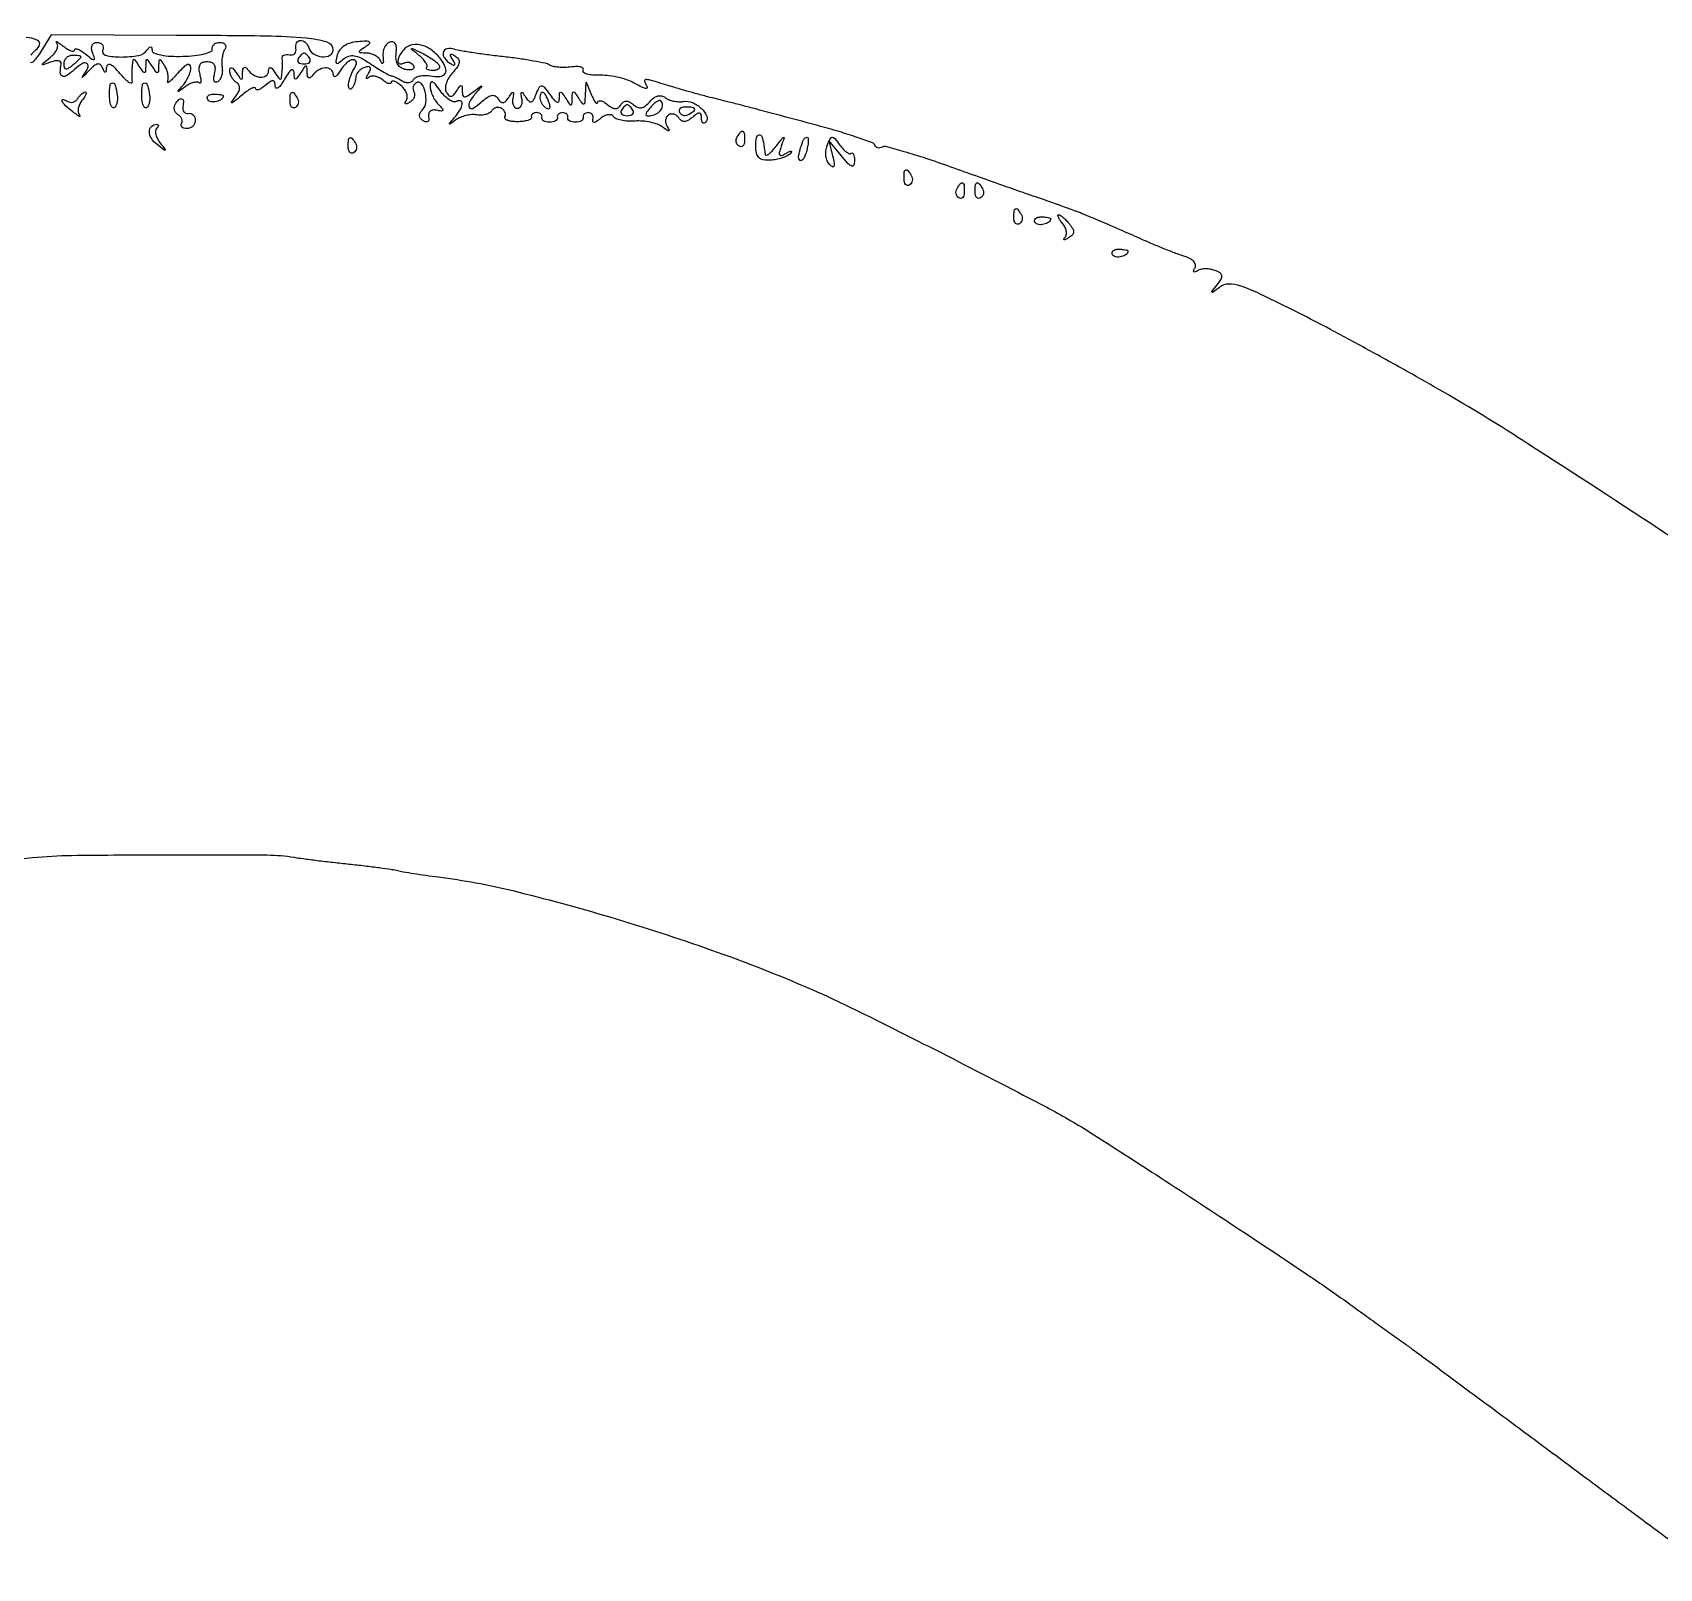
# Model space of a CAD drawing. Extents: x 153 to 7594, y 148 to 3762.
# Drawn here: x 3704.5 to 3956.2, y 2117.5 to 2355.2 of the extents above; entities that cross this region are included whole.
import ezdxf

# ---------------------------------------------------------------- set-up
doc = ezdxf.new("R2010")
doc.units = 0

msp = doc.modelspace()

# ---------------------------------------------------------------- linework, layer by layer
for points in [[(3704.306358, 2351.716624, -0.054573), (3704.629477, 2352.181594, -0.07536), (3705.016312, 2352.510081, 0.205704), (3705.592142, 2353.331388, 0.353548), (3705.232223, 2354.03308, 0.094959), (3703.51216, 2354.431912, 0.02775)], [(3957.575854, 2277.428327, 0.002293), (3935.860742, 2291.578564, 0.011462), (3923.473093, 2299.173703, 0.003902), (3917.887207, 2302.366669, 0.002668), (3911.495576, 2305.909598, 0.002689), (3905.298392, 2309.258445, 0.005436), (3900.375116, 2311.816418, 0.004903), (3894.466659, 2314.732725, 0.032934), (3891.433675, 2315.954166, 0.075449), (3889.539535, 2316.272275, 0.171582), (3888.182492, 2315.816418, -0.001833), (3887.129918, 2314.999065, -0.34198), (3887.000798, 2314.999379, -0.412321), (3886.986137, 2315.114032, -0.002013), (3887.775523, 2316.133217, 0.029155), (3888.394843, 2317.029315, 0.175861), (3888.504469, 2317.574897, 0.219773), (3888.229792, 2317.991832, 0.047332), (3887.435281, 2318.386461, 0.051125), (3886.73837, 2318.575027, 0.044069), (3885.981519, 2318.631141, 0.046293), (3885.279894, 2318.556066, 0.088847), (3884.755249, 2318.348736, -0.039384), (3884.373393, 2318.152432, -0.314138), (3884.190016, 2318.192022, -0.296913), (3884.156868, 2318.382649, -0.037141), (3884.360012, 2318.773495, 0.196703), (3884.438671, 2319.245508, 0.128004), (3884.181036, 2319.742875, 0.086745), (3883.597321, 2320.200759, 0.049012), (3882.764521, 2320.547156, -0.015756), (3881.610507, 2320.939519, -0.005017), (3879.917711, 2321.59469, -0.005002), (3878.045208, 2322.3629, -0.005556), (3876.25322, 2323.142679, 0.002536), (3873.192041, 2324.49679, 0.002336), (3870.03227, 2325.857858, 0.0018), (3867.229432, 2327.037786, 0.016709), (3866, 2327.502572, -0.006058), (3865.717181, 2327.602661, -0.001159), (3865.20625, 2327.79182, -0.001235), (3864.610942, 2328.015464, -0.001137), (3864, 2328.248295, 0.00542), (3863.223426, 2328.536654, 0.001719), (3862.059375, 2328.950077, 0.001716), (3860.758574, 2329.402028, 0.001909), (3859.5, 2329.829107, -0.003427), (3857.76506, 2330.423712, -0.000585), (3854.47303, 2331.581564, -0.000638), (3850.610038, 2332.950857, -0.000569), (3846.599678, 2334.383291, 0.006241), (3842.750018, 2335.709281, 0.009594), (3839.383072, 2336.750975, 0.004556), (3836.527471, 2337.546668, 0.206933), (3835.935088, 2337.459882, -0.09352), (3835.617807, 2337.337886, -0.110137), (3835.296797, 2337.350351, -0.115314), (3835.022336, 2337.495974, -0.110215), (3834.83541, 2337.750299, 0.20349), (3834.435466, 2338.126651, 0.005422), (3832.101652, 2338.959235, 0.010501), (3829.281796, 2339.865087, 0.006895), (3826, 2340.794716, 0.00011), (3819.394994, 2342.566148, 0.00077), (3816.175686, 2343.423486, 0.001548), (3814.020161, 2343.986838, 0.00189), (3812, 2344.5, -0.001155), (3808.987042, 2345.260637, -0.003968), (3807.036237, 2345.774442, -0.004724), (3805.274544, 2346.271339, -0.002221), (3803.006602, 2346.945167, 0.002182), (3800.073196, 2347.816959, 0.074819), (3799.358163, 2347.914193, 0.517131), (3799.188673, 2347.667551, 0.050326), (3799.564107, 2346.896273, -0.276099), (3799.567925, 2346.63827, -0.320647), (3799.348763, 2346.538753, -0.068344), (3798.745369, 2346.74598, -0.019264), (3797.873124, 2347.229096, 0.048703), (3796.736449, 2347.773985, 0.027383), (3795.270468, 2348.21933, 0.02709), (3793.726757, 2348.50983, 0.039543), (3792.345492, 2348.582823, -0.024755), (3791.170926, 2348.610136, -0.05142), (3790.269446, 2348.769989, -0.095042), (3789.764458, 2349.025084, -0.384156), (3789.707837, 2349.336288, 0.312534), (3789.692781, 2349.624131, 0.159487), (3789.378926, 2349.837195, 0.071733), (3788.73391, 2349.926032, 0.030566), (3787.862346, 2349.867142, -0.02748), (3786.884563, 2349.795015, -0.027102), (3785.900189, 2349.829979, -0.028154), (3785.044109, 2349.955853, -0.086181), (3784.5, 2350.169538, 0.084252), (3783.818899, 2350.440039, 0.007774), (3782.03125, 2350.79199, 0.00985), (3779.870883, 2351.138735, 0.00757), (3777.5, 2351.434976, -0.004915), (3775.074558, 2351.724966, -0.005527), (3772.748437, 2352.052484, -0.005091), (3770.776137, 2352.373034, -0.029536), (3769.75, 2352.61368, 0.116837), (3768.626098, 2352.677575, 0.290716), (3768.044719, 2352.144947, 0.231549), (3768.216828, 2351.258556, 0.092856), (3769.154508, 2350.404508, 0.029545), (3769.636773, 2350.144479, 0.388009), (3769.814475, 2350.20039, 0.255668), (3769.820325, 2350.433389, 0.019519), (3769.5, 2351, -0.018909), (3769.169781, 2351.58245, -0.286132), (3769.187432, 2351.804215, -0.362842), (3769.377878, 2351.850389, -0.023829), (3769.910634, 2351.555231, -0.106675), (3770.391534, 2351.092524, -0.192736), (3770.50446, 2350.566133, -0.11443), (3770.224903, 2349.899996, -0.027594), (3769.467181, 2348.963736, 0.05004), (3768.884629, 2348.174023, 0.058214), (3768.504984, 2347.322232, 0.067526), (3768.371998, 2346.538721, 0.147776), (3768.527039, 2345.956251, 0.062005), (3768.916421, 2345.472193, 0.22549), (3769.280449, 2345.349146, 0.183496), (3769.660258, 2345.547148, 0.040648), (3770.109687, 2346.143237, -0.010125), (3770.601284, 2346.885401, -0.250936), (3770.812778, 2346.993845, -0.386658), (3770.95225, 2346.862388, -0.01648), (3770.984687, 2346.127555, 0.057693), (3771.068748, 2345.466138, 0.337452), (3771.324717, 2345.259899, 0.155262), (3771.784391, 2345.392455, 0.01474), (3772.75, 2346.079327, -0.00151), (3773.804434, 2346.872215, -0.201569), (3773.957069, 2346.910203, -0.591085), (3773.984827, 2346.833979, -0.002446), (3773.25, 2346.001772, 0.036934), (3772.130127, 2344.542, 0.247013), (3772.045055, 2343.660634, 0.458041), (3772.622051, 2343.467085, 0.050085), (3773.900723, 2344.410155, -0.028665), (3774.836854, 2345.164461, -0.104136), (3775.532745, 2345.469744, -0.180062), (3776.076131, 2345.387387, -0.128322), (3776.525723, 2344.95838, 0.064065), (3776.919246, 2344.473264, 0.221911), (3777.2927, 2344.34761, 0.177736), (3777.68896, 2344.545903, 0.040228), (3778.166698, 2345.143237, -0.007226), (3778.676798, 2345.875186, -0.301314), (3778.847866, 2345.94004, -0.393496), (3778.937114, 2345.809045, -0.009002), (3778.798484, 2345, 0.063522), (3778.763412, 2344.424161, 0.092168), (3778.889022, 2343.931944, 0.117788), (3779.151149, 2343.599837, 0.160964), (3779.506787, 2343.470447, 0.167281), (3779.861374, 2343.580812, 0.125681), (3780.122557, 2343.898881, 0.095047), (3780.246256, 2344.387536, 0.061792), (3780.208302, 2344.970447, -0.009462), (3780.070691, 2345.774416, -0.368243), (3780.159495, 2345.917624, -0.323626), (3780.331189, 2345.861503, -0.008506), (3780.819139, 2345.166154, 0.046309), (3781.309832, 2344.568491, 0.279825), (3781.682715, 2344.475213, 0.201797), (3782.028219, 2344.765526, 0.026023), (3782.432257, 2345.666154, -0.019066), (3782.909437, 2346.770705, -0.302497), (3783.243671, 2346.969867, -0.214257), (3783.643721, 2346.765525, -0.010494), (3784.57142, 2345.55887, 0.016584), (3785.257242, 2344.688957, 0.134975), (3785.671146, 2344.404761, 0.411593), (3785.919969, 2344.524208, 0.083113), (3786.015313, 2345.05887, -0.018427), (3786.051771, 2345.826228, -0.407024), (3786.205915, 2345.959627, -0.228717), (3786.442832, 2345.827288, -0.009488), (3787, 2345, 0.007698), (3787.590222, 2344.116826, 0.246379), (3787.812916, 2344, 0.392993), (3787.959637, 2344.136384, 0.013145), (3788, 2345, -0.013145), (3788.040363, 2345.863616, -0.392993), (3788.187084, 2346, -0.246379), (3788.409778, 2345.883174, -0.007698), (3789, 2345, 0.017666), (3789.542271, 2344.222578, 0.356269), (3789.803173, 2344.158203, 0.264887), (3789.981367, 2344.412982, 0.012419), (3790.054972, 2345.5), (3790.140571, 2347.5), (3791, 2345.5, 0.01723), (3791.336108, 2344.786642, 0.053741), (3791.627618, 2344.343781, 0.234052), (3791.8131, 2344.260628, 0.379839), (3791.929715, 2344.372445, -0.256791), (3792.079378, 2344.599339, -0.172651), (3792.393827, 2344.644627, -0.085949), (3792.86423, 2344.461975, -0.037737), (3793.410972, 2344.073886, 0.040308), (3794.106163, 2343.585774, 0.124697), (3794.652727, 2343.426553, 0.170936), (3795.104448, 2343.567895, 0.09412), (3795.5, 2344, -0.086297), (3795.88533, 2344.434283, -0.165068), (3796.318977, 2344.590467, -0.131636), (3796.830116, 2344.46362, -0.046961), (3797.456349, 2344.036227, 0.073891), (3798.122007, 2343.632482, 0.145525), (3798.731688, 2343.565962, 0.126146), (3799.338211, 2343.845089, 0.048988), (3800, 2344.5, -0.057765), (3800.600214, 2345.073533, -0.096438), (3801.225707, 2345.379538, -0.117118), (3801.832363, 2345.39746, -0.116941), (3802.382679, 2345.140756, 0.072948), (3802.934529, 2344.822108, 0.041571), (3803.673016, 2344.597772, 0.040497), (3804.470969, 2344.49274, 0.052718), (3805.206312, 2344.533529, -0.144294), (3806.600581, 2344.357116, -0.085492), (3808.010719, 2343.427106, -0.106535), (3808.828525, 2342.244255, -0.303333), (3808.642501, 2341.309167, -0.13966), (3808.399206, 2341.173757, -0.260391), (3808.188735, 2341.234078, -0.147387), (3808.044547, 2341.504699, -0.049259), (3808, 2341.955778, 0.059914), (3807.930498, 2342.533712, 0.32251), (3807.703462, 2342.727858, 0.174504), (3807.310431, 2342.622454, 0.021298), (3806.589028, 2342.073886, -0.042246), (3805.909843, 2341.600925, -0.118701), (3805.358158, 2341.437769, -0.164411), (3804.903294, 2341.565939, -0.104543), (3804.519929, 2341.967754, 0.08771), (3804.196764, 2342.329924, 0.094542), (3803.776884, 2342.547854, 0.100092), (3803.326433, 2342.588828, 0.111652), (3802.91459, 2342.447214, 0.122321), (3802.607737, 2342.133153, 0.099298), (3802.453675, 2341.686878, 0.08988), (3802.476578, 2341.176176, 0.079204), (3802.675647, 2340.680902, -0.01994), (3802.977063, 2340.129657, -0.518375), (3802.908488, 2340.002921, -0.185666), (3802.662931, 2340.065311, -0.008233), (3801.941958, 2340.593668, 0.076156), (3801.192168, 2341.000243, 0.033639), (3800.105405, 2341.309929, 0.032308), (3798.886936, 2341.488798, 0.037437), (3797.714739, 2341.496213, -0.030977), (3796.607887, 2341.488932, -0.038193), (3795.584979, 2341.624437, -0.041942), (3794.773839, 2341.868159, -0.161764), (3794.375711, 2342.201104, 0.187575), (3794.049879, 2342.446948, 0.108786), (3793.553566, 2342.476175, 0.080601), (3792.956942, 2342.279285, 0.05333), (3792.354548, 2341.879286, -0.024311), (3791.763052, 2341.435099, -0.117595), (3791.372753, 2341.287572, -0.370871), (3791.193314, 2341.405912, -0.140049), (3791.193576, 2341.730727, 0.090085), (3791.23428, 2342.138842, 0.124422), (3791.116238, 2342.485901, 0.134878), (3790.857048, 2342.716569, 0.115282), (3790.5, 2342.8, 0.074427), (3790.132419, 2342.744979, 0.110785), (3789.850868, 2342.584583, 0.134774), (3789.699641, 2342.345693, 0.139804), (3789.694444, 2342.066667, -0.198787), (3789.657074, 2341.787919, -0.124247), (3789.423785, 2341.54875, -0.086137), (3789.017528, 2341.387067, -0.051775), (3788.5, 2341.333333, -0.051775), (3787.982472, 2341.387067, -0.086137), (3787.576215, 2341.54875, -0.124247), (3787.342926, 2341.787919, -0.198787), (3787.305556, 2342.066667, 0.139804), (3787.300359, 2342.345693, 0.134774), (3787.149132, 2342.584583, 0.110785), (3786.867581, 2342.744979, 0.074427), (3786.5, 2342.8, 0.074427), (3786.132419, 2342.744979, 0.110785), (3785.850868, 2342.584583, 0.134774), (3785.699641, 2342.345693, 0.139804), (3785.694444, 2342.066667, -0.198787), (3785.657074, 2341.787919, -0.124247), (3785.423785, 2341.54875, -0.086137), (3785.017528, 2341.387067, -0.051775), (3784.5, 2341.333333, -0.051775), (3783.982472, 2341.387067, -0.086137), (3783.576215, 2341.54875, -0.124247), (3783.342926, 2341.787919, -0.198787), (3783.305556, 2342.066667, 0.139804), (3783.300359, 2342.345693, 0.134774), (3783.149132, 2342.584583, 0.110785), (3782.867581, 2342.744979, 0.074427), (3782.5, 2342.8, 0.070607), (3782.13141, 2342.747689, 0.107073), (3781.847604, 2342.594375, 0.134098), (3781.693031, 2342.366271, 0.14733), (3781.683333, 2342.1, -0.318234), (3781.582333, 2341.83171, -0.071262), (3781.116994, 2341.605625, -0.049423), (3780.392925, 2341.450375, -0.02812), (3779.497923, 2341.4, -0.029466), (3778.620593, 2341.451747, -0.061685), (3777.957691, 2341.614702, -0.117503), (3777.606606, 2341.853961, -0.334791), (3777.580902, 2342.130902, 0.12872), (3777.680203, 2342.454734, 0.100721), (3777.621686, 2342.819065, 0.089084), (3777.413296, 2343.16852, 0.075595), (3777.08541, 2343.447214, 0.096882), (3776.680183, 2343.599933, 0.097412), (3776.248102, 2343.588281, 0.098436), (3775.8562, 2343.414485, 0.101237), (3775.565128, 2343.105379, -0.125673), (3775.218207, 2342.770869, -0.061575), (3774.647501, 2342.533498, -0.055287), (3773.956403, 2342.421471, -0.052711), (3773.246029, 2342.460642, 0.061066), (3772.467869, 2342.49056, 0.038876), (3771.572271, 2342.344867, 0.038669), (3770.702172, 2342.060117, 0.056941), (3770, 2341.669803, -0.002329), (3769.126219, 2341.050689, -0.402878), (3769.022576, 2341.066798, -0.356568), (3769.026458, 2341.179607, -0.002202), (3769.75, 2341.998228, 0.046846), (3770.607587, 2343.163129, 0.104494), (3770.96529, 2344.198153, 0.361998), (3770.694691, 2344.620203, 0.218269), (3770.068422, 2344.542287, -0.217979), (3769.597987, 2344.483495, -0.070669), (3768.949771, 2344.793442, -0.055219), (3768.237185, 2345.390544, -0.03802), (3767.568422, 2346.205776, 0.015863), (3766.83292, 2347.18801, 0.11746), (3766.375229, 2347.545055, 0.42084), (3766.10686, 2347.441568, 0.101867), (3766, 2346.922506, 0.066722), (3766.090551, 2346.246955, 0.038568), (3766.367188, 2345.473754, 0.037823), (3766.771494, 2344.727118, 0.051293), (3767.25, 2344.128571, -0.012879), (3767.88722, 2343.446128, -0.250743), (3767.951957, 2343.174581, -0.377047), (3767.763267, 2343.0476, -0.020581), (3767, 2343.178571, 0.085269), (3766.447433, 2343.201221, 0.140103), (3766.02082, 2343.017042, 0.15774), (3765.787836, 2342.655109, 0.116429), (3765.774777, 2342.17567, -0.071991), (3765.803389, 2341.706017, -0.21245), (3765.651421, 2341.428871, -0.225219), (3765.35228, 2341.365889, -0.079678), (3764.937644, 2341.538538, -0.081357), (3764.526812, 2341.895919, -0.15319), (3764.361879, 2342.298889, -0.146461), (3764.453597, 2342.736973, -0.072166), (3764.797196, 2343.197196, 0.172416), (3765.348747, 2344.356934, 0.07982), (3765.252632, 2346.04569, 0.112609), (3764.672434, 2347.276734, 0.382027), (3763.869998, 2347.419654, 0.09441), (3763.566027, 2347.141077, 0.096736), (3763.38898, 2346.772517, 0.098956), (3763.365823, 2346.371519, 0.103868), (3763.5, 2346, -0.1348), (3763.61287, 2345.615586, -0.100411), (3763.532237, 2345.178792, -0.087027), (3763.269227, 2344.755827, -0.071947), (3762.861803, 2344.41459, -0.029011), (3762.41742, 2344.174373, -0.249931), (3762.199646, 2344.185765, -0.367601), (3762.143395, 2344.353168, -0.043329), (3762.334481, 2344.732185, 0.145139), (3762.467894, 2345.223187, 0.08334), (3762.351561, 2345.830535, 0.071016), (3762.010384, 2346.459025, 0.059806), (3761.48899, 2347.009138, 0.028176), (3760.916847, 2347.431918, 0.065495), (3760.437391, 2347.663076, 0.146392), (3760.131479, 2347.671559, 0.339121), (3760, 2347.5, -0.301415), (3759.880088, 2347.319157, -0.168576), (3759.605785, 2347.301091, -0.074889), (3759.173696, 2347.492883, -0.03138), (3758.657991, 2347.868879, 0.059816), (3758.083858, 2348.239506, 0.070874), (3757.469816, 2348.437715, 0.083091), (3756.911524, 2348.440463, 0.144798), (3756.497665, 2348.241324, -0.063346), (3756.249121, 2348.067778, -0.554247), (3756.154589, 2348.12306, -0.123116), (3756.211115, 2348.381203, -0.016158), (3756.47887, 2348.879732, 0.035636), (3756.775941, 2349.488563, 0.243219), (3756.745417, 2349.810724, 0.291806), (3756.47809, 2349.933751, 0.046338), (3755.889196, 2349.796399, 0.065271), (3755.35809, 2349.538463, 0.064196), (3754.908076, 2349.15113, 0.069768), (3754.603481, 2348.698746, 0.113807), (3754.5, 2348.25, -0.053216), (3754.450446, 2347.785724, -0.038486), (3754.301729, 2347.286625, -0.039107), (3754.083644, 2346.82898, -0.065725), (3753.825035, 2346.491702, -0.511022), (3753.472504, 2346.548396, -0.156864), (3753.372546, 2347.186865, -0.051402), (3753.722048, 2348.508078, -0.049309), (3754.337137, 2349.75, 0.058329), (3754.564359, 2350.230314, 0.127203), (3754.593581, 2350.633808, 0.193374), (3754.4277, 2350.896765, 0.157786), (3754.108707, 2351, 0.130902), (3753.649649, 2350.877721, 0.047824), (3753.096456, 2350.485938, 0.043342), (3752.544688, 2349.919599, 0.039602), (3752.080099, 2349.25, -0.02869), (3751.681358, 2348.64769, -0.121624), (3751.349453, 2348.375652, -0.368599), (3751.132978, 2348.433647, -0.145621), (3751.030409, 2348.75, 0.230007), (3750.656941, 2349.473585, 0.181606), (3749.800159, 2349.722628, 0.120795), (3748.693296, 2349.359698, 0.095261), (3747.765313, 2348.5, -0.076871), (3747.468752, 2348.204429, -0.311803), (3747.227256, 2348.1982, -0.203795), (3747.057284, 2348.452056, -0.0419), (3747, 2349, 0.013145), (3746.959637, 2349.863616, 0.392993), (3746.812916, 2350, 0.246379), (3746.590222, 2349.883174, 0.007698), (3746, 2349, -0.007991), (3745.410266, 2348.118672, -0.246069), (3745.18373, 2348, -0.38858), (3745.032555, 2348.138381, -0.013622), (3744.979877, 2349, 0.172813), (3744.833228, 2349.3714, 0.378327), (3744.552767, 2349.407814, 0.094636), (3744.09763, 2348.95489, 0.019955), (3743.5, 2348, -0.022629), (3742.946154, 2347.125499, -0.076365), (3742.480268, 2346.637531, -0.297022), (3742.192964, 2346.614883, -0.267683), (3742.035435, 2346.872445, 0.052204), (3741.950536, 2347.521194, 0.324045), (3741.710436, 2347.727408, 0.177006), (3741.300073, 2347.614941, 0.018713), (3740.5, 2347, -0.029225), (3739.923608, 2346.575944, -0.068547), (3739.440625, 2346.349168, -0.154009), (3739.133145, 2346.350249, -0.326309), (3739, 2346.532543, 0.463818), (3738.825717, 2346.680004, 0.075467), (3738.344125, 2346.522014, 0.040675), (3737.624821, 2346.082046, 0.019025), (3736.767233, 2345.404988, -0.004455), (3735.70333, 2344.513527, -0.109805), (3735.362954, 2344.340716, -0.693135), (3735.292003, 2344.442307, -0.01363), (3735.815791, 2345.160972, 0.038663), (3736.324243, 2345.937394, 0.100848), (3736.521485, 2346.571686, 0.150387), (3736.420147, 2347.076605, 0.130894), (3736.048558, 2347.469989, -0.072758), (3735.648556, 2347.806111, -0.053754), (3735.312512, 2348.277522, -0.054125), (3735.086986, 2348.805419, -0.077268), (3735.015313, 2349.309017, -0.102799), (3735.095709, 2349.672401, -0.37991), (3735.292684, 2349.760849, -0.147021), (3735.597454, 2349.554112, -0.027275), (3736, 2349, 0.007698), (3736.590222, 2348.116826, 0.246379), (3736.812916, 2348, 0.392993), (3736.959637, 2348.136384, 0.013145), (3737, 2349, -0.0419), (3737.057284, 2349.547944, -0.203795), (3737.227256, 2349.8018, -0.311803), (3737.468752, 2349.795571, -0.076871), (3737.765313, 2349.5, 0.095174), (3738.692869, 2348.640403, 0.120793), (3739.798933, 2348.277308, 0.183127), (3740.650251, 2348.527156, 0.231728), (3741.015313, 2349.25, -0.066727), (3741.081977, 2349.704915, -0.405416), (3741.269141, 2349.8125, -0.167501), (3741.559769, 2349.621859, -0.021149), (3742, 2349, 0.009243), (3742.58795, 2348.126081, 0.244741), (3742.830101, 2348, 0.370608), (3743.000119, 2348.146085, 0.015555), (3743.103108, 2349, 0.010742), (3743.145611, 2349.629294, 0.009787), (3743.162772, 2350.279688, 0.009846), (3743.155273, 2350.861565, 0.031016), (3743.118421, 2351.25, -0.186554), (3743.175376, 2351.514278, -0.14439), (3743.401974, 2351.70625, -0.098306), (3743.780035, 2351.790824, -0.05543), (3744.25, 2351.75, 0.100253), (3744.707348, 2351.751118, 0.14682), (3745.059375, 2351.940625, 0.14682), (3745.248882, 2352.292652, 0.100253), (3745.25, 2352.75, -0.160533), (3745.35261, 2353.594194, -0.278694), (3745.921148, 2353.973134, -0.206011), (3746.688569, 2353.68249, -0.12075), (3747.220876, 2352.837373, 0.177918), (3747.970154, 2351.899161, 0.112556), (3749.313998, 2351.452967, 0.142244), (3750.512606, 2351.678745, 0.282694), (3751, 2352.471907, 0.332718), (3750.089597, 2353.688583, 0.048004), (3746.848223, 2354.312217, 0.020275), (3740.635255, 2354.645529, 0.002378), (3726.760103, 2354.760637), (3707.359664, 2354.829307), (3705.706441, 2352.164654, -0.019259), (3705.067839, 2351.218715, -0.054642), (3704.531036, 2350.632593, -0.189853), (3704.201844, 2350.514337, -0.398861)], [(3702.579398, 2227.316138, 0.000727), (3704.5, 2227.521287, -0.024411), (3710.520106, 2227.877209, -0.00225), (3725.469231, 2227.963038, -0.001605), (3740.819067, 2227.932801, -0.040527), (3745, 2227.571551, 0.008966), (3746.346856, 2227.369003, 0.002309), (3748.528125, 2227.091109, 0.002349), (3751.019531, 2226.797264, 0.002388), (3753.5, 2226.528514, -0.003496), (3755.907189, 2226.262304, -0.004141), (3758.178125, 2225.975989, -0.003619), (3760.089928, 2225.70475, -0.026189), (3761, 2225.519759, 0.020547), (3761.865164, 2225.333713, 0.003787), (3763.475502, 2225.068627, 0.00406), (3765.365194, 2224.78794, 0.003687), (3767.320859, 2224.528358, -0.028812), (3778.792974, 2222.414754, -0.012451), (3793.793469, 2218.348651, -0.012293), (3809.544485, 2213.230333, -0.016204), (3823.616069, 2207.753412, -0.014072), (3832.248871, 2203.776185, -0.003069), (3846.881821, 2196.416528, -0.002657), (3861.4168, 2188.896391, -0.020844), (3868, 2185.08809, -0.002539), (3879.067755, 2177.975068, -0.001882), (3891.23194, 2170.004529, -0.001637), (3902.240197, 2162.680143, -0.00935), (3908, 2158.662504, 0.000472), (3910.635204, 2156.753934, 0.000527), (3913.178125, 2154.919931, 0.000484), (3915.347937, 2153.361683, 0.002801), (3916.5, 2152.545751, -0.006305), (3917.913683, 2151.529576, -0.000202), (3923.571635, 2147.349814, -0.000391), (3930.238646, 2142.41239, -0.000271), (3937.76514, 2136.823017, 0.000144), (3945.442141, 2131.118838, 0.000179), (3952.574979, 2125.826136, 0.000145), (3958.565927, 2121.386758, 0.001383)]]:
    msp.add_lwpolyline(points, format="xyb")
for points in [[(3711, 2352.5, -0.378294), (3711.144632, 2352.663806, -0.120646), (3711.495624, 2352.622923, -0.056557), (3712.039037, 2352.347515, -0.025206), (3712.687231, 2351.872445, 0.006885), (3713.677305, 2351.089492, 0.214591), (3713.974129, 2351.019189, 0.446034), (3714.082856, 2351.199963, 0.015033), (3713.782572, 2352.083333, -0.065089), (3713.634599, 2352.72179, -0.131548), (3713.718183, 2353.227361, -0.166753), (3714.020674, 2353.548243, -0.121702), (3714.5, 2353.666667, -0.095115), (3714.965234, 2353.577358, -0.139416), (3715.293425, 2353.324554, -0.145448), (3715.43102, 2352.945871, -0.106919), (3715.362405, 2352.502028, 0.45909), (3715.810468, 2351.67076, 0.053869), (3718.190367, 2351.412681, 0.045235), (3720.88639, 2351.656048, 0.191549), (3722.234687, 2352.499386, -0.031633), (3722.561777, 2352.890427, -0.223985), (3722.786438, 2352.977635, -0.329553), (3722.935708, 2352.850081, -0.053166), (3722.984687, 2352.446483, 0.307995), (3723.275508, 2352.032224, 0.042151), (3724.346538, 2351.727826, 0.035291), (3725.870483, 2351.540817, 0.01941), (3727.75, 2351.516881, 0.020222), (3729.557221, 2351.637275, 0.034413), (3731.047569, 2351.901946, 0.039874), (3732.09266, 2352.25323, 0.352747), (3732.305556, 2352.653731, -0.142672), (3732.341821, 2353.039321, -0.124382), (3732.579613, 2353.369117, -0.102574), (3732.990914, 2353.590708, -0.072561), (3733.511567, 2353.666667, -0.08375), (3733.995313, 2353.585067, -0.164043), (3734.300579, 2353.348437, -0.182724), (3734.381139, 2352.996034, -0.106527), (3734.23097, 2352.583333, 0.068366), (3733.989274, 2352.048887, 0.035156), (3733.830138, 2351.33019, 0.034145), (3733.768425, 2350.554191, 0.043501), (3733.822808, 2349.83859, -0.056943), (3733.856143, 2349.159334, -0.057385), (3733.735127, 2348.491915, -0.063102), (3733.486458, 2347.935154, -0.118331), (3733.141109, 2347.58721, -0.185441), (3732.823187, 2347.527103, -0.262418), (3732.606461, 2347.707116, -0.116782), (3732.545913, 2348.163499, -0.038811), (3732.666306, 2348.831953, 0.059345), (3732.778031, 2349.640993, 0.147283), (3732.617983, 2350.210888, 0.168855), (3732.190182, 2350.549811, 0.084057), (3731.5, 2350.666667, 0.084414), (3730.796558, 2350.547054, 0.176965), (3730.373556, 2350.199949, 0.146101), (3730.226231, 2349.606116, 0.05225), (3730.3592, 2348.73442, -0.019422), (3730.514763, 2348.028626, -0.060402), (3730.542681, 2347.543153, -0.242717), (3730.4409, 2347.373139, -0.348271), (3730.274256, 2347.392411, 0.199441), (3729.933621, 2347.5331, 0.066975), (3729.389748, 2347.458794, 0.054133), (3728.744795, 2347.202914, 0.03934), (3728.092009, 2346.789552, -0.001633), (3727.144363, 2346.084182, -0.305081), (3727.028545, 2346.079039, -0.465712), (3727.015055, 2346.167544, -0.001951), (3727.75, 2346.998228, 0.043278), (3728.22846, 2347.638541, 0.034265), (3728.632812, 2348.402647, 0.035326), (3728.910601, 2349.16937, 0.069354), (3729, 2349.810784, 0.215318), (3728.827071, 2350.193731, 0.296129), (3728.46374, 2350.247407, 0.085888), (3727.828536, 2349.812388, 0.019405), (3726.923812, 2348.860784, -0.008884), (3726.155893, 2348.018269, -0.029046), (3725.607377, 2347.501256, -0.204008), (3725.415775, 2347.442977, -0.519573), (3725.357829, 2347.547746, 0.102305), (3725.48681, 2348.054448, 0.051877), (3725.448292, 2348.714316, 0.04845), (3725.262924, 2349.414532, 0.052155), (3724.94933, 2350.047746, 0.009021), (3724.405538, 2350.873974, 0.260919), (3724.186243, 2350.98268, 0.377918), (3724.040218, 2350.840259, 0.013707), (3724, 2350, -0.013145), (3723.959637, 2349.136384, -0.392993), (3723.812916, 2349, -0.246379), (3723.590222, 2349.116826, -0.007698), (3723, 2350, 0.007698), (3722.409778, 2350.883174, 0.246379), (3722.187084, 2351, 0.392993), (3722.040363, 2350.863616, 0.013145), (3722, 2350, -0.013145), (3721.959637, 2349.136384, -0.392993), (3721.812916, 2349, -0.246379), (3721.590222, 2349.116826, -0.007698), (3721, 2350, 0.009243), (3720.41205, 2350.873919, 0.244741), (3720.169899, 2351, 0.370608), (3719.999881, 2350.853915, 0.015555), (3719.896892, 2350, 0.012454), (3719.855384, 2349.352481, 0.009685), (3719.841454, 2348.646875, 0.009814), (3719.854139, 2347.988247, 0.023292), (3719.895965, 2347.5, -0.484265), (3719.752726, 2347.352258, -0.132021), (3719.398035, 2347.48723, -0.043135), (3718.780637, 2348.020433, -0.016461), (3718.014386, 2348.860784, 0.021396), (3717.150696, 2349.789429, 0.083489), (3716.511265, 2350.23848, 0.262726), (3716.123725, 2350.212014, 0.236999), (3715.921053, 2349.860784, -0.013067), (3715.865185, 2349.197911, -0.332138), (3715.748514, 2349.073065, -0.340293), (3715.598745, 2349.150679, -0.013355), (3715.335861, 2349.755576, 0.119937), (3714.99982, 2350.224303, 0.24092), (3714.568801, 2350.328521, 0.120778), (3713.990276, 2350.030284, 0.025389), (3713.164808, 2349.234421, -0.00399), (3712.562971, 2348.602309, -0.019992), (3712.20935, 2348.264881, -0.761598), (3712.175444, 2348.287084, -0.086934), (3712.25, 2348.428845, 0.046782), (3713.061505, 2349.711468, 0.346136), (3712.929978, 2350.374464, 0.326828), (3712.232792, 2350.428065, 0.045162), (3711, 2349.5, -0.031443), (3709.794093, 2348.539307, -0.257343), (3709.118897, 2348.467413, -0.30782), (3708.782025, 2348.986231, -0.039828), (3708.922473, 2350.372681, 0.255533), (3708.830745, 2350.649674, 0.151155), (3708.508914, 2350.805379, 0.082397), (3707.96667, 2350.797869, 0.039413), (3707.290894, 2350.620227, -0.003035), (3706.116522, 2350.218278, -0.488287), (3706.01636, 2350.284586, -0.249693), (3706.086319, 2350.444752, -0.001931), (3707.234456, 2351.346423, 0.049852), (3707.844081, 2351.927577, 0.071714), (3708.24367, 2352.555821, 0.094055), (3708.38189, 2353.131202, 0.189823), (3708.234456, 2353.565909, -0.145682), (3708.160403, 2353.734979, -0.588885), (3708.229809, 2353.785573, -0.045463), (3708.614819, 2353.562368, -0.009261), (3709.25, 2353.094588, 0.025486), (3709.922177, 2352.632421, 0.056019), (3710.485938, 2352.367393, 0.115206), (3710.852148, 2352.331343, 0.376266)], [(3751.639588, 2351.729783, 0.015856), (3751.417969, 2350.757326, 0.293487), (3751.529343, 2350.477329, 0.321244), (3751.817512, 2350.477441, 0.01767), (3752.573668, 2351.061139, -0.089108), (3753.412478, 2351.535832, -0.124578), (3754.266887, 2351.612379, -0.083803), (3755.29757, 2351.264243, -0.02412), (3756.744994, 2350.394281, 0.006816), (3757.836735, 2349.685567, 0.00939), (3758.837592, 2349.081025, 0.006503), (3759.686525, 2348.604395, 0.104417), (3760, 2348.510678, -0.073575), (3760.266432, 2348.44849, -0.016071), (3760.700015, 2348.260901, -0.016408), (3761.192118, 2348.008893, -0.015086), (3761.680902, 2347.718375, 0.078891), (3762.176532, 2347.503559, 0.091787), (3762.688263, 2347.468468, 0.102221), (3763.135878, 2347.615974, 0.124425), (3763.45193, 2347.922221, -0.137752), (3763.820107, 2348.26073, -0.061748), (3764.443853, 2348.485817, -0.054416), (3765.207283, 2348.573425, -0.048985), (3766, 2348.5, 0.061528), (3767.527178, 2348.396985, 0.239931), (3768.320895, 2348.858322, 0.245202), (3768.404602, 2349.761526, 0.063641), (3767.661324, 2351.073, 0.069355), (3766.318897, 2352.426712, 0.090695), (3764.768055, 2353.214876, 0.111536), (3763.287827, 2353.314424, 0.158916), (3762.121855, 2352.721855, 0.059181), (3761.339205, 2351.72822, 0.116732), (3761.028203, 2350.778739, 0.35826), (3761.309244, 2350.371365, 0.211166), (3761.930902, 2350.457295, -0.098778), (3762.329977, 2350.605987, -0.097883), (3762.756923, 2350.590866, -0.098006), (3763.145583, 2350.414527, -0.0993), (3763.435665, 2350.104097, -0.180909), (3763.500281, 2349.778021, -0.230864), (3763.325493, 2349.531156, -0.120136), (3762.888842, 2349.414155, -0.045533), (3762.254763, 2349.457548, -0.093816), (3761.513819, 2349.725009, -0.12459), (3761.007141, 2350.227655, -0.107239), (3760.753332, 2350.97393, -0.057058), (3760.753162, 2351.954151, 0.039309), (3760.785659, 2352.87586, 0.117882), (3760.613895, 2353.477676, 0.203892), (3760.25796, 2353.751549, 0.148553), (3759.753162, 2353.730644, 0.127718), (3759.290856, 2353.420837, 0.077653), (3758.933007, 2352.864188, 0.069143), (3758.730088, 2352.153921, 0.064134), (3758.720904, 2351.396256, -0.015871), (3758.777925, 2350.720912, -0.132948), (3758.71411, 2350.424213, -0.556065), (3758.58296, 2350.413749, -0.054578), (3758.387571, 2350.75, 0.097021), (3758.052018, 2351.229305, 0.062259), (3757.506557, 2351.637311, 0.059389), (3756.845259, 2351.916299, 0.067954), (3756.166667, 2352.015313, -0.012269), (3755.225233, 2352.047073, -0.349739), (3755.055817, 2352.199036, -0.288047), (3755.15196, 2352.430203, -0.009866), (3756, 2353.005429, 0.03621), (3756.631576, 2353.484232, 0.496982), (3756.613601, 2353.730974, 0.154188), (3756.17156, 2353.853145, 0.009774), (3754.810913, 2353.77705, 0.052413), (3753.664613, 2353.568286, 0.072217), (3752.714134, 2353.133457, 0.08303), (3752.024826, 2352.505415, 0.102965)], [(3709.333333, 2350.34921, 0.058985), (3709.401645, 2349.772162, 0.303392), (3709.626364, 2349.564488, 0.188172), (3710.007779, 2349.64783, 0.026407), (3710.666667, 2350.138321, 0.008736), (3711.177569, 2350.577629, 0.012937), (3711.608333, 2350.981783, 0.008084), (3711.950038, 2351.330516, 0.192074), (3712, 2351.455778, 0.344914), (3711.935135, 2351.538622, 0.021349), (3711.608333, 2351.604718, 0.024357), (3711.177816, 2351.651466, 0.014866), (3710.666667, 2351.666667, 0.097821), (3710.157792, 2351.566148, 0.09765), (3709.725, 2351.279664, 0.098226), (3709.435182, 2350.851978, 0.100269)], [(3745.603006, 2351.166667, 0.156081), (3745.524383, 2350.850742, 0.191391), (3745.654049, 2350.578125, 0.128073), (3745.996371, 2350.393832, 0.059847), (3746.5, 2350.333333, 0.059847), (3747.003629, 2350.393832, 0.128073), (3747.345951, 2350.578125, 0.191391), (3747.475617, 2350.850742, 0.156081), (3747.396994, 2351.166667, 0.030643), (3747.17176, 2351.485629, 0.036533), (3746.921053, 2351.755208, 0.039602), (3746.681431, 2351.94484, 0.148655), (3746.5, 2352, 0.148655), (3746.318569, 2351.94484, 0.039602), (3746.078947, 2351.755208, 0.036533), (3745.82824, 2351.485629, 0.030643)], [(3767.400318, 2350.161289, -0.164212), (3767.473125, 2349.847589, -0.190633), (3767.334006, 2349.576545, -0.123348), (3766.977014, 2349.393232, -0.057295), (3766.456011, 2349.333333, -0.031618), (3765.929261, 2349.366677, -0.08423), (3765.570012, 2349.475642, -0.211192), (3765.437106, 2349.63603, -0.271679), (3765.484456, 2349.81779, 0.28729), (3765.549736, 2350.10185, 0.062851), (3765.317107, 2350.572375, 0.047448), (3764.864081, 2351.133141, 0.028994), (3764.234456, 2351.706289, -0.001825), (3763.133112, 2352.604502, -0.486828), (3763.135589, 2352.711615, -0.278429), (3763.284513, 2352.726326, -0.001393), (3764.694306, 2352.049789, -0.019345), (3765.571856, 2351.582957, -0.020435), (3766.394349, 2351.057568, -0.020563), (3767.062691, 2350.549038, -0.081598)], [(3717.606544, 2345.475026, -0.047943), (3717.636208, 2344.881248, -0.052156), (3717.549779, 2344.30983, -0.05859), (3717.367916, 2343.842856, -0.132975), (3717.110933, 2343.568561, -0.346982), (3716.841317, 2343.599538, -0.110677), (3716.608837, 2343.963858, -0.058735), (3716.45033, 2344.64025, -0.028221), (3716.4, 2345.531256, -0.027362), (3716.48427, 2347.070004, -0.395923), (3716.863987, 2347.39467, -0.330768), (3717.295263, 2347.04201, -0.02519)], [(3722.606544, 2345.475026, -0.047943), (3722.636208, 2344.881248, -0.052156), (3722.549779, 2344.30983, -0.05859), (3722.367916, 2343.842856, -0.132975), (3722.110933, 2343.568561, -0.346982), (3721.841317, 2343.599538, -0.110677), (3721.608837, 2343.963858, -0.058735), (3721.45033, 2344.64025, -0.028221), (3721.4, 2345.531256, -0.027362), (3721.48427, 2347.070004, -0.395923), (3721.863987, 2347.39467, -0.330768), (3722.295263, 2347.04201, -0.02519)], [(3712.131121, 2344.657991, 0.06157), (3711.760604, 2344.079601, 0.070194), (3711.562285, 2343.453159, 0.080802), (3711.559294, 2342.87631, 0.137558), (3711.758676, 2342.440958, -0.139903), (3711.836939, 2342.267973, -0.595759), (3711.768174, 2342.216445, -0.046197), (3711.385057, 2342.437763, -0.009281), (3710.75, 2342.905412, -0.024495), (3709.61205, 2343.868326, -0.089154), (3709.047634, 2344.623703, -0.632866), (3709.213773, 2344.835748, -0.083014), (3709.930902, 2344.542705, 0.108373), (3710.334197, 2344.401101, 0.099685), (3710.77286, 2344.434921, 0.095498), (3711.179369, 2344.639411, 0.090427), (3711.489919, 2344.983688, -0.036876), (3711.771863, 2345.372589, -0.040919), (3712.099032, 2345.701458, -0.044908), (3712.421432, 2345.929895, -0.132438), (3712.681462, 2346, -0.400071), (3712.800509, 2345.886594, -0.109863), (3712.752213, 2345.605785, -0.052393), (3712.519517, 2345.173553, -0.023547)], [(3727.75, 2343.75, 0.084366), (3727.736551, 2343.287357, 0.133031), (3727.891667, 2342.924306, 0.151337), (3728.190626, 2342.718848, 0.120406), (3728.583333, 2342.694444, -0.120103), (3728.996109, 2342.669041, -0.121815), (3729.348437, 2342.456424, -0.110684), (3729.584375, 2342.084186, -0.086328), (3729.666667, 2341.611111, -0.099963), (3729.568192, 2341.123479, -0.098157), (3729.287922, 2340.708681, -0.097724), (3728.869403, 2340.430839, -0.098121), (3728.377322, 2340.333333, -0.060154), (3727.917628, 2340.388839, -0.128628), (3727.605467, 2340.557827, -0.191445), (3727.487637, 2340.807819, -0.155157), (3727.560301, 2341.097568, 0.134088), (3727.660831, 2341.438191, 0.10046), (3727.590546, 2341.82478, 0.087269), (3727.359121, 2342.198717, 0.072359), (3727, 2342.5, -0.088941), (3726.649431, 2342.814355, -0.094986), (3726.439712, 2343.224179, -0.099917), (3726.402413, 2343.665018, -0.110145), (3726.542705, 2344.069098, -0.046247), (3727.11306, 2344.825623, -0.279658), (3727.564617, 2344.958892, -0.334634), (3727.827477, 2344.624745, -0.054582)], [(3734, 2345.39235, -0.242453), (3733.73067, 2344.869573, -0.095999), (3732.973487, 2344.524204, -0.093664), (3732.127513, 2344.482091, -0.223667), (3731.613087, 2344.817021, -0.158515), (3731.534562, 2345.139071, -0.191218), (3731.669932, 2345.417083, -0.126631), (3732.024148, 2345.605052, -0.059057), (3732.543989, 2345.666667, -0.017729), (3733.102116, 2345.64687, -0.028836), (3733.572297, 2345.586086, -0.02859), (3733.921037, 2345.499492, -0.328686)], [(3745.457295, 2345.069098, -0.090093), (3745.612382, 2344.673795, -0.095385), (3745.614038, 2344.257398, -0.099739), (3745.463027, 2343.88478, -0.108766), (3745.182979, 2343.613087, -0.158515), (3744.860929, 2343.534562, -0.191218), (3744.582917, 2343.669932, -0.126631), (3744.394948, 2344.024148, -0.059057), (3744.333333, 2344.543989, -0.019984), (3744.376303, 2345.618676, -0.269722), (3744.59208, 2345.929499, -0.350126), (3744.913397, 2345.852054, -0.02679)], [(3783, 2345.059017, 0.088797), (3783.072509, 2344.65395, 0.053277), (3783.290385, 2344.21498, 0.051183), (3783.610411, 2343.810572, 0.061454), (3783.988546, 2343.507079, 0.1144), (3784.325929, 2343.393111, 0.32948), (3784.525685, 2343.512472, 0.155351), (3784.556862, 2343.868281, 0.036408), (3784.381557, 2344.448062, 0.029964), (3783.894727, 2345.51997, 0.168622), (3783.441482, 2345.942608, 0.444011), (3783.117673, 2345.798253, 0.079093)], [(3795.603006, 2343.166667, 0.156081), (3795.524383, 2342.850742, 0.191391), (3795.654049, 2342.578125, 0.128073), (3795.996371, 2342.393832, 0.059847), (3796.5, 2342.333333, 0.059847), (3797.003629, 2342.393832, 0.128073), (3797.345951, 2342.578125, 0.191391), (3797.475617, 2342.850742, 0.156081), (3797.396994, 2343.166667, 0.030643), (3797.17176, 2343.485629, 0.036533), (3796.921053, 2343.755208, 0.039602), (3796.681431, 2343.94484, 0.148655), (3796.5, 2344, 0.148655), (3796.318569, 2343.94484, 0.039602), (3796.078947, 2343.755208, 0.036533), (3795.82824, 2343.485629, 0.030643)], [(3800.086693, 2343.604459, 0.015839), (3799.501728, 2342.85237, 0.180681), (3799.402483, 2342.496362, 0.378117), (3799.587372, 2342.319873, 0.046255), (3800.194193, 2342.352238, 0.094672), (3801.097475, 2342.666194, 0.113209), (3801.755961, 2343.278101, 0.148136), (3801.978316, 2343.990705, 0.201077), (3801.725834, 2344.607499, 0.271866), (3801.471277, 2344.67372, 0.068292), (3801.062493, 2344.4947, 0.050816), (3800.577833, 2344.125732, 0.03147)], [(3804.613087, 2342.817021, 0.108766), (3804.88478, 2342.536973, 0.099739), (3805.257398, 2342.385962, 0.095385), (3805.673795, 2342.387618, 0.090093), (3806.069098, 2342.542705, 0.02679), (3806.852054, 2343.086603, 0.350126), (3806.929499, 2343.40792, 0.269722), (3806.618676, 2343.623697, 0.019984), (3805.543989, 2343.666667, 0.059057), (3805.024148, 2343.605052, 0.126631), (3804.669932, 2343.417083, 0.191218), (3804.534562, 2343.139071, 0.158515)], [(3723.675343, 2340.342009, 0.188967), (3723.514337, 2339.973454, 0.073134), (3723.575276, 2339.409651, 0.05878), (3723.832052, 2338.749775, 0.04346), (3724.258676, 2338.092009, -0.002309), (3725.022903, 2337.102491, -0.480912), (3724.99711, 2336.998672, -0.27909), (3724.85039, 2337.015406, -0.001748), (3723.76101, 2337.863307, -0.086231), (3722.887468, 2338.831847, -0.13852), (3722.575211, 2339.891573, -0.209296), (3722.907613, 2340.674776, -0.191487), (3723.725684, 2341, -0.159357), (3723.898657, 2340.943435, -0.259352), (3723.961551, 2340.806715, -0.133007), (3723.886493, 2340.59508, -0.04506)], [(3754.457295, 2338.069098, -0.090093), (3754.612382, 2337.673795, -0.095385), (3754.614038, 2337.257398, -0.099739), (3754.463027, 2336.88478, -0.108766), (3754.182979, 2336.613087, -0.158515), (3753.860929, 2336.534562, -0.191218), (3753.582917, 2336.669932, -0.126631), (3753.394948, 2337.024148, -0.059057), (3753.333333, 2337.543989, -0.019984), (3753.376303, 2338.618676, -0.269722), (3753.59208, 2338.929499, -0.350126), (3753.913397, 2338.852054, -0.02679)], [(3814.666667, 2338.543989, -0.059057), (3814.605052, 2338.024148, -0.126631), (3814.417083, 2337.669932, -0.191218), (3814.139071, 2337.534562, -0.158515), (3813.817021, 2337.613087, -0.108766), (3813.536973, 2337.88478, -0.099739), (3813.385962, 2338.257398, -0.095385), (3813.387618, 2338.673795, -0.090093), (3813.542705, 2339.069098, -0.02679), (3814.086603, 2339.852054, -0.350126), (3814.40792, 2339.929499, -0.269722), (3814.623697, 2339.618676, -0.019984)], [(3817.625, 2337.916667, 0.002734), (3817.68198, 2337.515223, 0.001949), (3817.75, 2337.066252, 0.001967), (3817.818223, 2336.638588, 0.004201), (3817.875, 2336.30887, 0.44977), (3818.045251, 2336.205297, 0.089282), (3818.404627, 2336.390967, 0.044242), (3818.916479, 2336.861528, 0.020074), (3819.502454, 2337.55887, -0.001529), (3820.537175, 2338.887291, -0.22188), (3820.708173, 2338.974003, -0.523888), (3820.778767, 2338.878843, -0.002735), (3820.332515, 2337.585955, 0.019415), (3820.038862, 2336.63329, 0.218759), (3820.104313, 2336.253261, 0.350061), (3820.395866, 2336.164334, 0.037167), (3821.080061, 2336.49628, -0.014936), (3821.60876, 2336.782465, -0.137696), (3821.862043, 2336.83186, -0.557011), (3821.914239, 2336.72994, -0.049112), (3821.702083, 2336.445741, -0.095085), (3821.240586, 2336.10085, -0.034209), (3820.477004, 2335.792498, -0.032447), (3819.57277, 2335.561093, -0.033086), (3818.652083, 2335.450529, -0.053635), (3817.556014, 2335.509554, -0.153298), (3816.881559, 2335.848087, -0.150459), (3816.51419, 2336.516262, -0.051049), (3816.4, 2337.63178, -0.040925), (3816.50586, 2338.922973, -0.303509), (3816.906691, 2339.350696, -0.387136), (3817.348828, 2339.103245, -0.046608)], [(3824.279377, 2336.960337, -0.027385), (3824.039435, 2336.212661, -0.055867), (3823.756817, 2335.665682, -0.101575), (3823.4811, 2335.393026, -0.354513), (3823.249458, 2335.417209, -0.237878), (3823.033848, 2336.071508, -0.038928), (3823.342749, 2337.411477, -0.03858), (3823.848821, 2338.67298, -0.285434), (3824.374996, 2339, -0.382544), (3824.512617, 2338.876657, -0.039062), (3824.527486, 2338.400849, -0.033279), (3824.452526, 2337.742548, -0.018968)], [(3831.18221, 2336.515544, -0.323712), (3831.363976, 2336.54474, -0.179647), (3831.524358, 2336.372038, -0.070615), (3831.63322, 2335.949104, -0.02774), (3831.666667, 2335.346713, -0.082492), (3831.556128, 2334.681278, -0.423471), (3831.252617, 2334.538234, -0.118515), (3830.712397, 2334.905172, -0.011766), (3829.678496, 2336.096713), (3827.690326, 2338.5), (3828.289213, 2336.10595, -0.013588), (3828.536304, 2334.990261, -0.135533), (3828.499062, 2334.517707, -0.467888), (3828.2704, 2334.434895, -0.06449), (3827.811268, 2334.788732, -0.101912), (3827.451437, 2335.335233, -0.062858), (3827.257614, 2336.083053, -0.059251), (3827.249624, 2336.907676, -0.065349), (3827.438638, 2337.682783, -0.017714), (3827.904423, 2338.768921, -0.27905), (3828.22635, 2338.982606, -0.235435), (3828.605234, 2338.813084, -0.013206), (3829.420297, 2337.765544, 0.029914), (3829.944936, 2337.135833, 0.04987), (3830.46481, 2336.682893, 0.068421), (3830.905233, 2336.453372, 0.290042)], [(3840.457295, 2333.069098, -0.090093), (3840.612382, 2332.673795, -0.095385), (3840.614038, 2332.257398, -0.099739), (3840.463027, 2331.88478, -0.108766), (3840.182979, 2331.613087, -0.158515), (3839.860929, 2331.534562, -0.191218), (3839.582917, 2331.669932, -0.126631), (3839.394948, 2332.024148, -0.059057), (3839.333333, 2332.543989, -0.019984), (3839.376303, 2333.618676, -0.269722), (3839.59208, 2333.929499, -0.350126), (3839.913397, 2333.852054, -0.02679)], [(3848.666667, 2330.543989, -0.059057), (3848.605052, 2330.024148, -0.126631), (3848.417083, 2329.669932, -0.191218), (3848.139071, 2329.534562, -0.158515), (3847.817021, 2329.613087, -0.108766), (3847.536973, 2329.88478, -0.099739), (3847.385962, 2330.257398, -0.095385), (3847.387618, 2330.673795, -0.090093), (3847.542705, 2331.069098, -0.02679), (3848.086603, 2331.852054, -0.350126), (3848.40792, 2331.929499, -0.269722), (3848.623697, 2331.618676, -0.019984)], [(3851.457295, 2331.069098, -0.090093), (3851.612382, 2330.673795, -0.095385), (3851.614038, 2330.257398, -0.099739), (3851.463027, 2329.88478, -0.108766), (3851.182979, 2329.613087, -0.158515), (3850.860929, 2329.534562, -0.191218), (3850.582917, 2329.669932, -0.126631), (3850.394948, 2330.024148, -0.059057), (3850.333333, 2330.543989, -0.019984), (3850.376303, 2331.618676, -0.269722), (3850.59208, 2331.929499, -0.350126), (3850.913397, 2331.852054, -0.02679)], [(3857.457295, 2327.069098, -0.090093), (3857.612382, 2326.673795, -0.095385), (3857.614038, 2326.257398, -0.099739), (3857.463027, 2325.88478, -0.108766), (3857.182979, 2325.613087, -0.158515), (3856.860929, 2325.534562, -0.191218), (3856.582917, 2325.669932, -0.126631), (3856.394948, 2326.024148, -0.059057), (3856.333333, 2326.543989, -0.019984), (3856.376303, 2327.618676, -0.269722), (3856.59208, 2327.929499, -0.350126), (3856.913397, 2327.852054, -0.02679)], [(3862, 2326.39235, -0.242453), (3861.73067, 2325.869573, -0.095999), (3860.973487, 2325.524204, -0.093664), (3860.127513, 2325.482091, -0.223667), (3859.613087, 2325.817021, -0.158515), (3859.534562, 2326.139071, -0.191218), (3859.669932, 2326.417083, -0.126631), (3860.024148, 2326.605052, -0.059057), (3860.543989, 2326.666667, -0.017729), (3861.102116, 2326.64687, -0.028836), (3861.572297, 2326.586086, -0.02859), (3861.921037, 2326.499492, -0.328686)], [(3864.926114, 2325.589028, -0.03892), (3865.445068, 2324.854248, -0.150137), (3865.57584, 2324.31771, -0.184594), (3865.372512, 2323.867315, -0.06466), (3864.798558, 2323.428702, -0.016746), (3864.32953, 2323.17859, -0.145908), (3864.099215, 2323.139852, -0.539115), (3864.050748, 2323.237981, -0.051532), (3864.241324, 2323.497665, 0.144798), (3864.440463, 2323.911524, 0.083091), (3864.437715, 2324.469816, 0.070874), (3864.239506, 2325.083858, 0.059816), (3863.868879, 2325.657991, -0.020857), (3863.476182, 2326.173471, -0.04512), (3863.229155, 2326.605785, -0.087861), (3863.155018, 2326.891735, -0.437369), (3863.255111, 2327, -0.152428), (3863.517621, 2326.918068, -0.024047), (3863.952218, 2326.585527, -0.024812), (3864.441126, 2326.129294, -0.019407)], [(3874, 2321.39235, -0.242453), (3873.73067, 2320.869573, -0.095999), (3872.973487, 2320.524204, -0.093664), (3872.127513, 2320.482091, -0.223667), (3871.613087, 2320.817021, -0.158515), (3871.534562, 2321.139071, -0.191218), (3871.669932, 2321.417083, -0.126631), (3872.024148, 2321.605052, -0.059057), (3872.543989, 2321.666667, -0.017729), (3873.102116, 2321.64687, -0.028836), (3873.572297, 2321.586086, -0.02859), (3873.921037, 2321.499492, -0.328686)]]:
    msp.add_lwpolyline(points, format="xyb", close=True)

doc.saveas('drawing.dxf')
